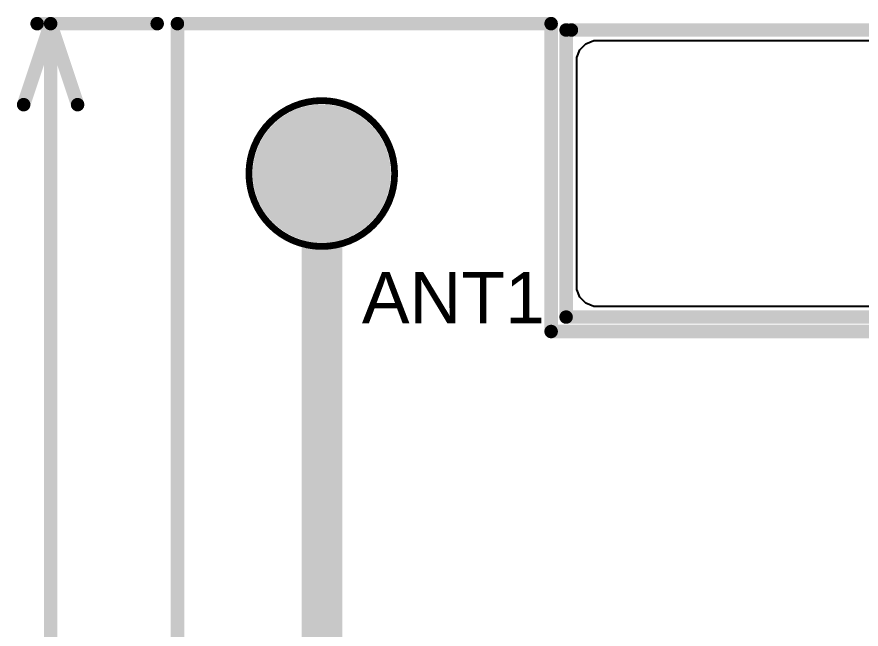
# Model space of a CAD drawing. Header units: millimetres. Extents: x -0.18 to 1.17, y -0.19 to 1.72.
# Drawn here: x -0.178 to 0.448, y 1.267 to 1.72 of the extents above; entities that cross this region are included whole.
import ezdxf

# ---------------------------------------------------------------- set-up
doc = ezdxf.new("R2010")
doc.units = ezdxf.units.MM
doc.header["$MEASUREMENT"] = 0
for name, color, linetype in [('BottomLayer', 5, 'Continuous'), ('BottomSolder', 6, 'Continuous'), ('Mechanical1', 6, 'Continuous'), ('Mechanical2', 216, 'Continuous'), ('MultiLayer', 9, 'Continuous'), ('PadHoleLayer', 156, 'Continuous'), ('TopLayer', 1, 'Continuous'), ('TopOverlay', 2, 'Continuous'), ('TopSolder', 216, 'Continuous')]:
    doc.layers.add(name, color=color, linetype=linetype)
doc.styles.add('Arial', font='', dxfattribs={"height": 0.2})
doc.styles.get('Arial').set_extended_font_data('Arial')

# ---------------------------------------------------------------- blocks, each defined once
blk = doc.blocks.new('T14_433M_5')
at = {"layer": 'BottomLayer'}
h = blk.add_hatch(color=5, dxfattribs=at)
edge = h.paths.add_edge_path()
edge.add_arc((0, 0), 0.04921, 0, 360)
at = {"layer": 'BottomSolder'}
h = blk.add_hatch(color=6, dxfattribs=at)
edge = h.paths.add_edge_path()
edge.add_arc((0, 0), 0.05121, 0, 360)
at = {"layer": 'MultiLayer'}
h = blk.add_hatch(color=9, dxfattribs=at)
edge = h.paths.add_edge_path()
edge.add_arc((0, 0), 0.04921, 0, 360)
at = {"layer": 'PadHoleLayer'}
h = blk.add_hatch(color=156, dxfattribs=at)
edge = h.paths.add_edge_path()
edge.add_arc((0, 0), 0.0315, 0, 360)
at = {"layer": 'TopLayer'}
h = blk.add_hatch(color=1, dxfattribs=at)
edge = h.paths.add_edge_path()
edge.add_arc((0, 0), 0.04921, 0, 360)
at = {"layer": 'TopSolder'}
h = blk.add_hatch(color=216, dxfattribs=at)
edge = h.paths.add_edge_path()
edge.add_arc((0, 0), 0.05121, 0, 360)
at = {"layer": 'MultiLayer'}
for p, q in [((-0.09603, -0.1958), (-0.0916, -0.19137)), ((-0.0916, -0.19137), (-0.08581, -0.18898)), ((-0.08581, -0.18898), (-0.08268, -0.18898)), ((-0.08268, -0.18898), (-0.08268, -0.18898)), ((-0.08268, -0.18898), (0.08268, -0.18898)), ((0.08268, -0.18898), (0.08581, -0.18898)), ((0.08581, -0.18898), (0.0916, -0.19137)), ((0.0916, -0.19137), (0.09603, -0.1958)), ((-0.09842, -0.20159), (-0.09603, -0.1958)), ((0.09603, -0.1958), (0.09842, -0.20159)), ((-0.09842, -0.20472), (-0.09842, -0.20159)), ((-0.09842, -1.09449), (-0.09842, -0.20472)), ((0.09842, -0.20159), (0.09842, -0.20472)), ((0.09842, -0.20472), (0.09842, -0.20472)), ((0.09842, -0.20472), (0.09842, -1.09449))]:
    blk.add_line(p, q, dxfattribs=at)
at = {"layer": 'TopOverlay'}
for points, const_width in [([(0.054, 0, 1), (-0.054, 0, 1)], 0.005), ([(-0.05525, 0, 1), (-0.05275, 0, 1)], 0.0025), ([(0.05275, 0, 1), (0.05525, 0, 1)], 0.0025), ([(-0.1088, -0.1811, 1), (-0.1038, -0.1811, 1)], 0.005), ([(-0.1088, -0.1811, 1), (-0.1038, -0.1811, 1)], 0.005), ([(0.1038, -0.1811, 1), (0.1088, -0.1811, 1)], 0.005), ([(0.1038, -0.1811, 1), (0.1088, -0.1811, 1)], 0.005), ([(0.1038, -0.18504, 1), (0.1088, -0.18504, 1)], 0.005), ([(0.1038, -0.18504, 1), (0.1088, -0.18504, 1)], 0.005)]:
    blk.add_lwpolyline(points, format="xyb", close=True, dxfattribs=dict(at, const_width=const_width))
at = {"layer": 'TopOverlay', "const_width": 0.01}
for points in [[(-0.1063, -0.1811), (0.1063, -0.1811)], [(-0.1063, -0.1811), (-0.1063, -1.11811)], [(0.1063, -0.1811), (0.1063, -0.18504)], [(0.1063, -0.18504), (0.1063, -1.11811)]]:
    blk.add_lwpolyline(points, dxfattribs=at)

msp = doc.modelspace()

# ---------------------------------------------------------------- linework, layer by layer
at = {"layer": 'BottomLayer', "const_width": 0.03}
msp.add_lwpolyline([(0.04813, 1.1887), (0.04813, 1.60387)], dxfattribs=at)
at = {"layer": 'BottomLayer', "const_width": 0.015}
msp.add_lwpolyline([(0.04063, 1.60387, 1), (0.05563, 1.60387, 1)], format="xyb", close=True, dxfattribs=at)
at = {"layer": 'Mechanical1', "const_width": 0.01}
for points in [[(-0.173, 1.655), (-0.153, 1.715)], [(-0.163, 1.715), (-0.074, 1.715)], [(-0.153, 1.715), (-0.133, 1.655)], [(-0.153, 1.09814), (-0.153, 1.715)]]:
    msp.add_lwpolyline(points, dxfattribs=at)
at = {"layer": 'Mechanical1', "const_width": 0.005}
for points in [[(-0.1655, 1.715, 1), (-0.1605, 1.715, 1)], [(-0.1555, 1.715, 1), (-0.1505, 1.715, 1)], [(-0.1555, 1.715, 1), (-0.1505, 1.715, 1)], [(-0.1555, 1.715, 1), (-0.1505, 1.715, 1)], [(-0.0765, 1.715, 1), (-0.0715, 1.715, 1)], [(-0.1755, 1.655, 1), (-0.1705, 1.655, 1)], [(-0.1355, 1.655, 1), (-0.1305, 1.655, 1)]]:
    msp.add_lwpolyline(points, format="xyb", close=True, dxfattribs=at)
at = {"layer": 'Mechanical2', "const_width": 0.01}
for points in [[(-0.059, 1.715), (0.218, 1.715)], [(-0.059, -0.05854), (-0.059, 1.715)], [(0.218, 1.487), (0.218, 1.715)], [(0.218, 1.487), (1.166, 1.487)]]:
    msp.add_lwpolyline(points, dxfattribs=at)
at = {"layer": 'Mechanical2', "const_width": 0.005}
for points in [[(-0.0615, 1.715, 1), (-0.0565, 1.715, 1)], [(-0.0615, 1.715, 1), (-0.0565, 1.715, 1)], [(0.2155, 1.715, 1), (0.2205, 1.715, 1)], [(0.2155, 1.715, 1), (0.2205, 1.715, 1)], [(0.2155, 1.487, 1), (0.2205, 1.487, 1)], [(0.2155, 1.487, 1), (0.2205, 1.487, 1)]]:
    msp.add_lwpolyline(points, format="xyb", close=True, dxfattribs=at)

# ---------------------------------------------------------------- block references
at = {"rotation": 90}
msp.add_blockref('T14_433M_5', (0.048, 1.604), dxfattribs=at)

# ---------------------------------------------------------------- texts
at = {"layer": 'TopOverlay', "style": 'Arial'}
msp.add_text('ANT1', height=0.038, dxfattribs=at).set_placement((0.07769, 1.49301))

doc.saveas('drawing.dxf')
